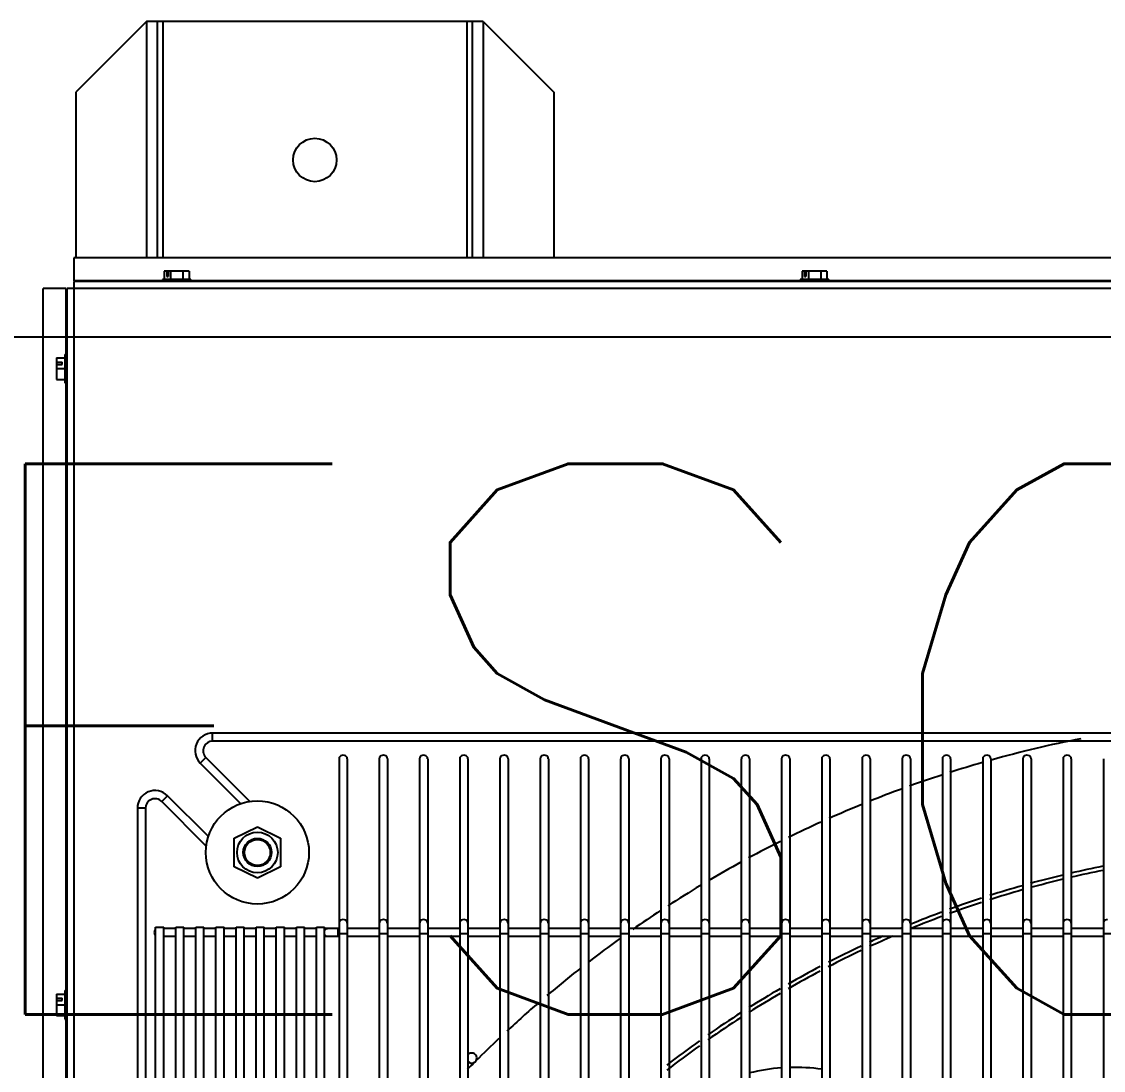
# Model space of a CAD drawing. Header units: metres. Extents: x -367 to 374, y -238 to 224.
# Drawn here: x 240.5619 to 240.9605, y 217.9463 to 218.3329 of the extents above; entities that cross this region are included whole.
import ezdxf
from ezdxf.enums import TextEntityAlignment as Align

# ---------------------------------------------------------------- set-up
doc = ezdxf.new("R2010")
doc.units = ezdxf.units.M
for name, color, linetype in [('ELE-ALIMENTADORES', 160, 'Continuous'), ('LA_BAU_BASES GERAIS_R00$0$ARQ-XREF-ATT', 8, 'Continuous'), ('LA_BAU_BASES GERAIS_R00$0$BASE', 253, 'Continuous'), ('LA_BAU_BASES GERAIS_R00$0$dutos', 31, 'Continuous')]:
    doc.layers.add(name, color=color, linetype=linetype)
doc.styles.add('LA_BAU_BASES GERAIS_R00$0$R60-125-RS', font='romans.shx', dxfattribs={"height": 0.19})
doc.styles.add('LA_BAU_BASES GERAIS_R00$0$R80-100-RS', font='romans.shx', dxfattribs={"height": 0.203})

# ---------------------------------------------------------------- blocks, each defined once
blk = doc.blocks.new('LA_BAU_BASES GERAIS_R00$0$A$C5BA41825')
at = {"layer": 'LA_BAU_BASES GERAIS_R00$0$dutos', "color": 251}
for p, q in [((-26.14205838038262, 40.39287436454345), (-26.16810838038299, 40.36682436454305)), ((-26.01805838038226, 40.39287436454345), (-26.14205838038262, 40.39287436454345)), ((-26.14205838038262, 40.39287436454345), (-26.14205838038262, 40.30585253913648)), ((-26.13810838038299, 40.39287436454345), (-26.13810838038299, 40.30585253913648)), ((-26.13605838038262, 40.39287436454345), (-26.13605838038262, 40.30585253913648)), ((-26.02405838038226, 40.39287436454345), (-26.02405838038226, 40.30585253913648)), ((-26.02200838038299, 40.30585253913648), (-26.02200838038299, 40.39287436454345)), ((-26.01805838038226, 40.39287436454345), (-25.99200838038299, 40.36682436454305)), ((-26.01805838038226, 40.39287436454345), (-26.01805838038226, 40.30585253913648)), ((-26.16810838038299, 40.36682436454305), (-26.16810838038299, 40.30585253913648)), ((-25.99200838038299, 40.36682436454305), (-25.99200838038299, 40.30585253913648)), ((-25.11190838038226, 40.30585253913648), (-26.16880838038226, 40.30585253913648)), ((-26.16880838038226, 40.30585253913648), (-26.16880838038226, 40.29736725776229)), ((-26.13322468744881, 40.30091436454302), (-26.13551099451463, 40.30091436454302)), ((-26.13551099451463, 40.30091436454302), (-26.13551099451463, 40.29786436454344)), ((-26.13461784098153, 40.30091436454302), (-26.13461784098153, 40.29891436454341)), ((-26.13411784098189, 40.30091436454302), (-26.13411784098189, 40.29891436454341)), ((-26.12636576625026, 40.30091436454302), (-26.13322468744881, 40.30091436454302)), ((-26.13322468744881, 40.30091436454302), (-26.13322468744881, 40.29786436454344)), ((-26.12865207331717, 40.30091436454302), (-26.12865207331717, 40.29786436454344)), ((-26.12636576625026, 40.30091436454302), (-26.12636576625026, 40.29786436454344)), ((-25.89822468744844, 40.30091436454302), (-25.90051099451426, 40.30091436454302)), ((-25.90051099451426, 40.30091436454302), (-25.90051099451426, 40.29786436454344)), ((-25.89961784098117, 40.30091436454302), (-25.89961784098117, 40.29891436454341)), ((-25.89911784098153, 40.30091436454302), (-25.89911784098153, 40.29891436454341)), ((-25.89136576625099, 40.30091436454302), (-25.89822468744844, 40.30091436454302)), ((-25.89822468744844, 40.30091436454302), (-25.89822468744844, 40.29786436454344)), ((-25.89365207331681, 40.30091436454302), (-25.89365207331681, 40.29786436454344)), ((-25.89136576625099, 40.30091436454302), (-25.89136576625099, 40.29786436454344)), ((-26.13618838038299, 40.29736725776229), (-26.16880838038226, 40.29736725776229)), ((-25.11190838038226, 40.29707436454305), (-26.16880838038226, 40.29707436454305)), ((-26.16880838038226, 40.29707436454305), (-26.16880838038226, 38.107074364543)), ((-26.12568838038299, 40.29786436454344), (-26.13618838038299, 40.29786436454344)), ((-26.13618838038299, 40.29786436454344), (-26.13618838038299, 40.29707436454305)), ((-26.13461784098153, 40.29891436454341), (-26.13411784098189, 40.29891436454341)), ((-26.12568838038299, 40.29786436454344), (-26.12568838038299, 40.29707436454305)), ((-25.90118838038263, 40.29736725776229), (-26.12568838038299, 40.29736725776229)), ((-25.89068838038262, 40.29786436454344), (-25.90118838038263, 40.29786436454344)), ((-25.90118838038263, 40.29786436454344), (-25.90118838038263, 40.29707436454305)), ((-25.89961784098117, 40.29891436454341), (-25.89911784098153, 40.29891436454341)), ((-25.89068838038262, 40.29786436454344), (-25.89068838038262, 40.29707436454305)), ((-25.21945838038226, 40.29736725776229), (-25.89068838038262, 40.29736725776229)), ((-26.17165127360153, 40.29452436454301), (-26.18013655497571, 40.29452436454301)), ((-26.18013655497571, 38.10962436454304), (-26.18013655497571, 40.29452436454301)), ((-26.17165127360153, 40.27024436454269), (-26.17165127360153, 40.29452436454301)), ((-25.10935838038226, 40.29452436454301), (-26.17135838038226, 40.29452436454301)), ((-26.17135838038226, 38.10962436454304), (-26.17135838038226, 40.29452436454301)), ((-22.755, 40.27662161836361), (-28.5687384717088, 40.27662161836361)), ((-26.17519838038226, 40.26895436454265), (-26.17214838038262, 40.26895436454265)), ((-26.17519838038226, 40.26895436454265), (-26.17519838038226, 40.26499436454264)), ((-26.17214838038262, 40.27024436454269), (-26.17135838038226, 40.27024436454269)), ((-26.17214838038262, 40.27024430302743), (-26.17214838038262, 40.25974442605798)), ((-26.17519838038226, 40.26740737724447), (-26.17319838038262, 40.26740737724447)), ((-26.17519838038226, 40.26654135184083), (-26.17319838038262, 40.26654135184083)), ((-26.17519838038226, 40.26499436454264), (-26.17214838038262, 40.26499436454264)), ((-26.17519838038226, 40.26499436454264), (-26.17519838038226, 40.26103436454264)), ((-26.17319838038262, 40.26654135184083), (-26.17319838038262, 40.26740737724447)), ((-26.17519838038226, 40.26103436454264), (-26.17214838038262, 40.26103436454264)), ((-26.17214838038262, 40.25974436454271), (-26.17135838038226, 40.25974436454271)), ((-26.17165127360153, 40.03574436454301), (-26.17165127360153, 40.25974436454271)), ((-25.30981347807353, 40.13065567005322), (-26.11770209493681, 40.13065567005322)), ((-26.11770209493681, 40.12765567005317), (-26.11770209493681, 40.13065567005322)), ((-25.30981347807353, 40.12765567005317), (-26.11770209493681, 40.12765567005317)), ((-26.12017696867171, 40.12168079631863), (-26.12229828901499, 40.11955947597539)), ((-26.12017696867171, 40.12168079631863), (-26.10393958074081, 40.10544340838783)), ((-26.07111968589244, 40.12119266126558), (-26.07111968589244, 39.27525855573538)), ((-26.06811968589244, 40.12119266126558), (-26.06811968589244, 39.27525855573538)), ((-26.05629968589244, 40.12119266126558), (-26.05629968589244, 39.27525855573538)), ((-26.05329968589244, 40.12119266126558), (-26.05329968589244, 39.27525855573538)), ((-26.04147968589244, 40.12119266126558), (-26.04147968589244, 39.27525855573538)), ((-26.03847968589244, 40.12119266126558), (-26.03847968589244, 39.27525855573538)), ((-26.02665968589244, 40.12119266126558), (-26.02665968589244, 39.27525855573538)), ((-26.02365968589244, 40.12119266126558), (-26.02365968589244, 39.27525855573538)), ((-26.01183968589244, 40.12119266126558), (-26.01183968589244, 39.27525855573538)), ((-26.00883968589244, 40.12119266126558), (-26.00883968589244, 39.27525855573538)), ((-25.99701968589245, 40.12119266126558), (-25.99701968589245, 39.27525855573538)), ((-25.99401968589245, 40.12119266126558), (-25.99401968589245, 39.27525855573538)), ((-25.98219968589245, 40.12119266126558), (-25.98219968589245, 39.27525855573538)), ((-25.97919968589245, 40.12119266126558), (-25.97919968589245, 39.27525855573538)), ((-25.96737968589245, 40.12119266126558), (-25.96737968589245, 39.27525855573538)), ((-25.96437968589245, 40.12119266126558), (-25.96437968589245, 39.27525855573538)), ((-25.95255968589245, 40.12119266126558), (-25.95255968589245, 39.27525855573538)), ((-25.94955968589245, 40.12119266126558), (-25.94955968589245, 39.27525855573538)), ((-25.93773968589245, 40.12119266126558), (-25.93773968589245, 39.27525855573538)), ((-25.93473968589245, 40.12119266126558), (-25.93473968589245, 39.27525855573538)), ((-25.92291968589245, 40.12119266126558), (-25.92291968589245, 39.27525855573538)), ((-25.91991968589245, 40.12119266126558), (-25.91991968589245, 39.27525855573538)), ((-25.90809968589245, 40.12119266126558), (-25.90809968589245, 39.27525855573538)), ((-25.90509968589244, 40.12119266126558), (-25.90509968589244, 39.27525855573538)), ((-25.89327968589244, 40.12119266126558), (-25.89327968589244, 39.27525855573538)), ((-25.89027968589244, 40.12119266126558), (-25.89027968589244, 39.27525855573538)), ((-25.87845968589244, 40.12119266126558), (-25.87845968589244, 39.27525855573538)), ((-25.87545968589244, 40.12119266126558), (-25.87545968589244, 39.27525855573538)), ((-25.86363968589244, 40.12119266126558), (-25.86363968589244, 39.27525855573538)), ((-25.86063968589244, 40.12119266126558), (-25.86063968589244, 39.27525855573538)), ((-25.84881968589244, 40.12119266126558), (-25.84881968589244, 39.27525855573538)), ((-25.84581968589244, 40.12119266126558), (-25.84581968589244, 39.27525855573538)), ((-25.83399968589244, 40.12119266126558), (-25.83399968589244, 39.27525855573538)), ((-25.83099968589244, 40.12119266126558), (-25.83099968589244, 39.27525855573538)), ((-25.81917968589244, 40.12119266126558), (-25.81917968589244, 39.27525855573538)), ((-25.81617968589244, 40.12119266126558), (-25.81617968589244, 39.27525855573538)), ((-25.80435968589244, 40.12119266126558), (-25.80435968589244, 39.27525855573538)), ((-25.80135968589244, 40.12119266126558), (-25.80135968589244, 39.27525855573538)), ((-25.78953968589244, 40.12119266126558), (-25.78953968589244, 39.27525855573538)), ((-26.12229828901499, 40.11955947597539), (-26.10736137019935, 40.10462255715981)), ((-26.13646481215826, 40.1054417278707), (-26.13434349181499, 40.10756304821393)), ((-26.1200535725059, 40.08903048821833), (-26.13646481215826, 40.1054417278707)), ((-26.11928078654481, 40.09250034294382), (-26.13434349181499, 40.10756304821393)), ((-26.1424396858928, 40.10296685413687), (-26.1454396858928, 40.10296685413687)), ((-26.1454396858928, 40.10296685413687), (-26.1454396858928, 39.29536887348809)), ((-26.1424396858928, 40.10296685413687), (-26.1424396858928, 39.29536887348809)), ((-26.10972051283171, 40.09197620277428), (-26.10122051283135, 40.09610567005245)), ((-26.10122051283135, 40.09610567005245), (-26.09272051283099, 40.09197620277428)), ((-26.10972051283171, 40.08133513733071), (-26.10972051283171, 40.09197620277428)), ((-26.09272051283099, 40.09197620277428), (-26.09272051283099, 40.08133513733071)), ((-26.10122051283135, 40.07720567005254), (-26.10972051283171, 40.08133513733071)), ((-26.10313786796262, 40.08183783309323), (-26.10403043891426, 40.08273040404481)), ((-26.09272051283099, 40.08133513733071), (-26.10122051283135, 40.07720567005254)), ((-26.13913583831535, 40.05715567005325), (-26.13888774411353, 40.05803734793176)), ((-26.13888774411353, 40.05803734793176), (-26.13871487642044, 40.05818237338849)), ((-26.13871487642044, 39.33915567005283), (-26.13871487642044, 40.05915567005286)), ((-26.13871069572735, 40.05915567005286), (-26.13571905711353, 40.05915567005286)), ((-26.13571487642044, 39.33915567005283), (-26.13571487642044, 40.05915567005286)), ((-26.13130487642044, 40.05865567005321), (-26.13571487642044, 40.05865567005321)), ((-26.13130487642044, 39.33915567005283), (-26.13130487642044, 40.05915567005286)), ((-26.13130069572735, 40.05915567005286), (-26.12830905711353, 40.05915567005286)), ((-26.12830487642044, 39.33915567005283), (-26.12830487642044, 40.05915567005286)), ((-26.12389487642044, 40.05865567005321), (-26.12830487642044, 40.05865567005321)), ((-26.12389487642044, 39.33915567005283), (-26.12389487642044, 40.05915567005286)), ((-26.12389069572735, 40.05915567005286), (-26.12089905711353, 40.05915567005286)), ((-26.12089487642044, 39.33915567005283), (-26.12089487642044, 40.05915567005286)), ((-26.11648487642044, 40.05865567005321), (-26.12089487642044, 40.05865567005321)), ((-26.11648487642044, 39.33915567005283), (-26.11648487642044, 40.05915567005286)), ((-26.11648069572735, 40.05915567005286), (-26.11348905711353, 40.05915567005286)), ((-26.11348487642044, 39.33915567005283), (-26.11348487642044, 40.05915567005286)), ((-26.10907487642044, 40.05865567005321), (-26.11348487642044, 40.05865567005321)), ((-26.10907487642044, 39.33915567005283), (-26.10907487642044, 40.05915567005286)), ((-26.10907069572735, 40.05915567005286), (-26.10607905711353, 40.05915567005286)), ((-26.10607487642044, 39.33915567005283), (-26.10607487642044, 40.05915567005286)), ((-26.10166487642044, 40.05865567005321), (-26.10607487642044, 40.05865567005321)), ((-26.10166487642044, 39.33915567005283), (-26.10166487642044, 40.05915567005286)), ((-26.10166069572735, 40.05915567005286), (-26.09866905711353, 40.05915567005286)), ((-26.09866487642044, 39.33915567005283), (-26.09866487642044, 40.05915567005286)), ((-26.09425487642044, 40.05865567005321), (-26.09866487642044, 40.05865567005321)), ((-26.09425487642044, 39.33915567005283), (-26.09425487642044, 40.05915567005286)), ((-26.09425069572735, 40.05915567005286), (-26.09125905711353, 40.05915567005286)), ((-26.09125487642044, 39.33915567005283), (-26.09125487642044, 40.05915567005286)), ((-26.08684487642044, 40.05865567005321), (-26.09125487642044, 40.05865567005321)), ((-26.08684487642044, 39.33915567005283), (-26.08684487642044, 40.05915567005286)), ((-26.08684069572735, 40.05915567005286), (-26.08384905711353, 40.05915567005286)), ((-26.08384487642044, 39.33915567005283), (-26.08384487642044, 40.05915567005286)), ((-26.07943487642044, 40.05865567005321), (-26.08384487642044, 40.05865567005321)), ((-26.07943487642044, 39.33915567005283), (-26.07943487642044, 40.05915567005286)), ((-26.07943069572735, 40.05915567005286), (-26.07643905711463, 40.05915567005286)), ((-26.07643487642044, 39.33915567005283), (-26.07643487642044, 40.05915567005286)), ((-26.07111968589244, 40.05865567005321), (-26.07643487642044, 40.05865567005321)), ((-26.07638774411317, 40.05803734793176), (-26.07573822506044, 40.0585822548278)), ((-26.07573822506044, 40.0585822548278), (-26.07533680020953, 40.05865567005321)), ((-26.07143968589208, 40.05565567005317), (-26.07143968589208, 40.05865567005321)), ((-26.05629968589244, 40.05865567005321), (-26.06811968589244, 40.05865567005321)), ((-26.04147968589244, 40.05865567005321), (-26.05329968589244, 40.05865567005321)), ((-26.02665968589244, 40.05865567005321), (-26.03847968589244, 40.05865567005321)), ((-26.01183968589244, 40.05865567005321), (-26.02365968589244, 40.05865567005321)), ((-25.99701968589245, 40.05865567005321), (-26.00883968589244, 40.05865567005321)), ((-25.98219968589245, 40.05865567005321), (-25.99401968589245, 40.05865567005321)), ((-25.96737968589245, 40.05865567005321), (-25.97919968589245, 40.05865567005321)), ((-25.95255968589245, 40.05865567005321), (-25.96437968589245, 40.05865567005321)), ((-25.93773968589245, 40.05865567005321), (-25.94955968589245, 40.05865567005321)), ((-25.92291968589245, 40.05865567005321), (-25.93473968589245, 40.05865567005321)), ((-25.90809968589245, 40.05865567005321), (-25.91991968589245, 40.05865567005321)), ((-25.89327968589244, 40.05865567005321), (-25.90509968589244, 40.05865567005321)), ((-25.87845968589244, 40.05865567005321), (-25.89027968589244, 40.05865567005321)), ((-25.86363968589244, 40.05865567005321), (-25.87545968589244, 40.05865567005321)), ((-25.84881968589244, 40.05865567005321), (-25.86063968589244, 40.05865567005321)), ((-25.83399968589244, 40.05865567005321), (-25.84581968589244, 40.05865567005321)), ((-25.81917968589244, 40.05865567005321), (-25.83099968589244, 40.05865567005321)), ((-25.80435968589244, 40.05865567005321), (-25.81617968589244, 40.05865567005321)), ((-25.78953968589244, 40.05865567005321), (-25.80135968589244, 40.05865567005321)), ((-26.13130487642044, 40.05565567005317), (-26.13571487642044, 40.05565567005317)), ((-26.12389487642044, 40.05565567005317), (-26.12830487642044, 40.05565567005317)), ((-26.11648487642044, 40.05565567005317), (-26.12089487642044, 40.05565567005317)), ((-26.10907487642044, 40.05565567005317), (-26.11348487642044, 40.05565567005317)), ((-26.10166487642044, 40.05565567005317), (-26.10607487642044, 40.05565567005317)), ((-26.09425487642044, 40.05565567005317), (-26.09866487642044, 40.05565567005317)), ((-26.08684487642044, 40.05565567005317), (-26.09125487642044, 40.05565567005317)), ((-26.07943487642044, 40.05565567005317), (-26.08384487642044, 40.05565567005317)), ((-26.07111968589244, 40.05565567005317), (-26.07643487642044, 40.05565567005317)), ((-26.06811968589244, 40.05665567005246), (-26.07111968589244, 40.05665567005246)), ((-26.05629968589244, 40.05565567005317), (-26.06811968589244, 40.05565567005317)), ((-26.05329968589244, 40.05665567005246), (-26.05629968589244, 40.05665567005246)), ((-26.04147968589244, 40.05565567005317), (-26.05329968589244, 40.05565567005317)), ((-26.03847968589244, 40.05665567005246), (-26.04147968589244, 40.05665567005246)), ((-26.02665968589244, 40.05565567005317), (-26.03847968589244, 40.05565567005317)), ((-26.02365968589244, 40.05665567005246), (-26.02665968589244, 40.05665567005246)), ((-26.01183968589244, 40.05565567005317), (-26.02365968589244, 40.05565567005317)), ((-26.00883968589244, 40.05665567005246), (-26.01183968589244, 40.05665567005246)), ((-25.99701968589245, 40.05565567005317), (-26.00883968589244, 40.05565567005317)), ((-25.99401968589245, 40.05665567005246), (-25.99701968589245, 40.05665567005246)), ((-25.98219968589245, 40.05565567005317), (-25.99401968589245, 40.05565567005317)), ((-25.97919968589245, 40.05665567005246), (-25.98219968589245, 40.05665567005246)), ((-25.96737968589245, 40.05565567005317), (-25.97919968589245, 40.05565567005317)), ((-25.96437968589245, 40.05665567005246), (-25.96737968589245, 40.05665567005246)), ((-25.95255968589245, 40.05565567005317), (-25.96437968589245, 40.05565567005317)), ((-25.94955968589245, 40.05665567005246), (-25.95255968589245, 40.05665567005246)), ((-25.93773968589245, 40.05565567005317), (-25.94955968589245, 40.05565567005317)), ((-25.93473968589245, 40.05665567005246), (-25.93773968589245, 40.05665567005246)), ((-25.92291968589245, 40.05565567005317), (-25.93473968589245, 40.05565567005317)), ((-25.91991968589245, 40.05665567005246), (-25.92291968589245, 40.05665567005246)), ((-25.90809968589245, 40.05565567005317), (-25.91991968589245, 40.05565567005317)), ((-25.90509968589244, 40.05665567005246), (-25.90809968589245, 40.05665567005246)), ((-25.89327968589244, 40.05565567005317), (-25.90509968589244, 40.05565567005317)), ((-25.89027968589244, 40.05665567005246), (-25.89327968589244, 40.05665567005246)), ((-25.87845968589244, 40.05565567005317), (-25.89027968589244, 40.05565567005317)), ((-25.87545968589244, 40.05665567005246), (-25.87845968589244, 40.05665567005246)), ((-25.86363968589244, 40.05565567005317), (-25.87545968589244, 40.05565567005317)), ((-25.86063968589244, 40.05665567005246), (-25.86363968589244, 40.05665567005246)), ((-25.84881968589244, 40.05565567005317), (-25.86063968589244, 40.05565567005317)), ((-25.84581968589244, 40.05665567005246), (-25.84881968589244, 40.05665567005246)), ((-25.83399968589244, 40.05565567005317), (-25.84581968589244, 40.05565567005317)), ((-25.83099968589244, 40.05665567005246), (-25.83399968589244, 40.05665567005246)), ((-25.81917968589244, 40.05565567005317), (-25.83099968589244, 40.05565567005317)), ((-25.81617968589244, 40.05665567005246), (-25.81917968589244, 40.05665567005246)), ((-25.80435968589244, 40.05565567005317), (-25.81617968589244, 40.05565567005317)), ((-25.80135968589244, 40.05665567005246), (-25.80435968589244, 40.05665567005246)), ((-25.78953968589244, 40.05565567005317), (-25.80135968589244, 40.05565567005317)), ((-25.78653968589244, 40.05665567005246), (-25.78953968589244, 40.05665567005246)), ((-26.17519838038226, 40.03445436454308), (-26.17214838038262, 40.03445436454308)), ((-26.17519838038226, 40.03445436454308), (-26.17519838038226, 40.03049436454307)), ((-26.17214838038262, 40.03574436454301), (-26.17135838038226, 40.03574436454301)), ((-26.17214838038262, 40.03574430302774), (-26.17214838038262, 40.02524442605829)), ((-26.17519838038226, 40.0329073772449), (-26.17319838038262, 40.0329073772449)), ((-26.17519838038226, 40.03204135184126), (-26.17319838038262, 40.03204135184126)), ((-26.17519838038226, 40.03049436454307), (-26.17214838038262, 40.03049436454307)), ((-26.17519838038226, 40.03049436454307), (-26.17519838038226, 40.02653436454307)), ((-26.17319838038262, 40.03204135184126), (-26.17319838038262, 40.0329073772449)), ((-26.17519838038226, 40.02653436454307), (-26.17214838038262, 40.02653436454307)), ((-26.17214838038262, 40.02524436454303), (-26.17135838038226, 40.02524436454303)), ((-26.17165127360153, 39.34032436454345), (-26.17165127360153, 40.02524436454303))]:
    blk.add_line(p, q, dxfattribs=at)
for points in [[(-26.06961968589244, 40.122504590826), (-26.07050136377099, 40.12225403457546), (-26.07104627066699, 40.12159806979582), (-26.07111438402844, 40.12119266126558)], [(-26.06812498775644, 40.12119266126558), (-26.0681931011179, 40.12159806979582), (-26.0687380080139, 40.12225403457546), (-26.06961968589244, 40.122504590826)], [(-26.05479968589244, 40.122504590826), (-26.05568136377099, 40.12225403457546), (-26.05622627066699, 40.12159806979582), (-26.05629438402844, 40.12119266126558)], [(-26.05330498775644, 40.12119266126558), (-26.0533731011179, 40.12159806979582), (-26.05391800801389, 40.12225403457546), (-26.05479968589244, 40.122504590826)], [(-26.03997968589244, 40.122504590826), (-26.04086136377099, 40.12225403457546), (-26.04140627066699, 40.12159806979582), (-26.04147438402844, 40.12119266126558)], [(-26.03848498775644, 40.12119266126558), (-26.0385531011179, 40.12159806979582), (-26.03909800801389, 40.12225403457546), (-26.03997968589244, 40.122504590826)], [(-26.02515968589244, 40.122504590826), (-26.02604136377099, 40.12225403457546), (-26.02658627066699, 40.12159806979582), (-26.02665438402844, 40.12119266126558)], [(-26.02366498775644, 40.12119266126558), (-26.0237331011179, 40.12159806979582), (-26.0242780080139, 40.12225403457546), (-26.02515968589244, 40.122504590826)], [(-26.01033968589244, 40.122504590826), (-26.01122136377099, 40.12225403457546), (-26.01176627066699, 40.12159806979582), (-26.01183438402844, 40.12119266126558)], [(-26.00884498775644, 40.12119266126558), (-26.0089131011179, 40.12159806979582), (-26.0094580080139, 40.12225403457546), (-26.01033968589244, 40.122504590826)], [(-25.99551968589244, 40.122504590826), (-25.99640136377099, 40.12225403457546), (-25.99694627066699, 40.12159806979582), (-25.99701438402844, 40.12119266126558)], [(-25.99402498775644, 40.12119266126558), (-25.9940931011179, 40.12159806979582), (-25.9946380080139, 40.12225403457546), (-25.99551968589244, 40.122504590826)], [(-25.98069968589244, 40.122504590826), (-25.98158136377099, 40.12225403457546), (-25.98212627066699, 40.12159806979582), (-25.98219438402844, 40.12119266126558)], [(-25.97920498775644, 40.12119266126558), (-25.9792731011179, 40.12159806979582), (-25.9798180080139, 40.12225403457546), (-25.98069968589244, 40.122504590826)], [(-25.96587968589244, 40.122504590826), (-25.96676136377099, 40.12225403457546), (-25.96730627066699, 40.12159806979582), (-25.96737438402844, 40.12119266126558)], [(-25.96438498775644, 40.12119266126558), (-25.9644531011179, 40.12159806979582), (-25.9649980080139, 40.12225403457546), (-25.96587968589244, 40.122504590826)], [(-25.95105968589244, 40.122504590826), (-25.95194136377099, 40.12225403457546), (-25.95248627066699, 40.12159806979582), (-25.95255438402844, 40.12119266126558)], [(-25.94956498775644, 40.12119266126558), (-25.9496331011179, 40.12159806979582), (-25.9501780080139, 40.12225403457546), (-25.95105968589244, 40.122504590826)], [(-25.93623968589244, 40.122504590826), (-25.93712136377099, 40.12225403457546), (-25.93766627066699, 40.12159806979582), (-25.93773438402844, 40.12119266126558)], [(-25.93474498775644, 40.12119266126558), (-25.9348131011179, 40.12159806979582), (-25.9353580080139, 40.12225403457546), (-25.93623968589244, 40.122504590826)], [(-25.92141968589244, 40.122504590826), (-25.92230136377099, 40.12225403457546), (-25.92284627066699, 40.12159806979582), (-25.92291438402845, 40.12119266126558)], [(-25.91992498775644, 40.12119266126558), (-25.9199931011179, 40.12159806979582), (-25.9205380080139, 40.12225403457546), (-25.92141968589244, 40.122504590826)], [(-25.90659968589244, 40.122504590826), (-25.90748136377099, 40.12225403457546), (-25.90802627066699, 40.12159806979582), (-25.90809438402844, 40.12119266126558)], [(-25.90510498775644, 40.12119266126558), (-25.9051731011179, 40.12159806979582), (-25.9057180080139, 40.12225403457546), (-25.90659968589244, 40.122504590826)], [(-25.89177968589244, 40.122504590826), (-25.89266136377099, 40.12225403457546), (-25.89320627066699, 40.12159806979582), (-25.89327438402844, 40.12119266126558)], [(-25.89028498775644, 40.12119266126558), (-25.8903531011179, 40.12159806979582), (-25.8908980080139, 40.12225403457546), (-25.89177968589244, 40.122504590826)], [(-25.87695968589244, 40.122504590826), (-25.87784136377099, 40.12225403457546), (-25.87838627066699, 40.12159806979582), (-25.87845438402844, 40.12119266126558)], [(-25.87546498775644, 40.12119266126558), (-25.8755331011179, 40.12159806979582), (-25.8760780080139, 40.12225403457546), (-25.87695968589244, 40.122504590826)], [(-25.86213968589244, 40.122504590826), (-25.86302136377099, 40.12225403457546), (-25.86356627066699, 40.12159806979582), (-25.86363438402844, 40.12119266126558)], [(-25.86064498775644, 40.12119266126558), (-25.8607131011179, 40.12159806979582), (-25.8612580080139, 40.12225403457546), (-25.86213968589244, 40.122504590826)], [(-25.84731968589244, 40.122504590826), (-25.84820136377099, 40.12225403457546), (-25.84874627066699, 40.12159806979582), (-25.84881438402844, 40.12119266126558)], [(-25.84582498775644, 40.12119266126558), (-25.84589310111789, 40.12159806979582), (-25.8464380080139, 40.12225403457546), (-25.84731968589244, 40.122504590826)], [(-25.83249968589244, 40.122504590826), (-25.83338136377099, 40.12225403457546), (-25.83392627066699, 40.12159806979582), (-25.83399438402844, 40.12119266126558)], [(-25.83100498775644, 40.12119266126558), (-25.83107310111789, 40.12159806979582), (-25.8316180080139, 40.12225403457546), (-25.83249968589244, 40.122504590826)], [(-25.81767968589244, 40.122504590826), (-25.81856136377099, 40.12225403457546), (-25.81910627066699, 40.12159806979582), (-25.81917438402844, 40.12119266126558)], [(-25.81618498775644, 40.12119266126558), (-25.8162531011179, 40.12159806979582), (-25.8167980080139, 40.12225403457546), (-25.81767968589244, 40.122504590826)], [(-25.80285968589244, 40.122504590826), (-25.80374136377099, 40.12225403457546), (-25.80428627066699, 40.12159806979582), (-25.80435438402844, 40.12119266126558)], [(-25.80136498775644, 40.12119266126558), (-25.8014331011179, 40.12159806979582), (-25.8019780080139, 40.12225403457546), (-25.80285968589244, 40.122504590826)], [(-26.06961968589244, 40.06190338829617), (-26.07050136377099, 40.0616528320445), (-26.07104627066699, 40.06099686726486), (-26.07111968589244, 40.06059145873473)], [(-26.06811968589244, 40.06059145873473), (-26.0681931011179, 40.06099686726486), (-26.0687380080139, 40.0616528320445), (-26.06961968589244, 40.06190338829617)], [(-26.05479968589244, 40.06190338829617), (-26.05568136377099, 40.0616528320445), (-26.05622627066699, 40.06099686726486), (-26.05629968589244, 40.06059145873473)], [(-26.05329968589244, 40.06059145873473), (-26.0533731011179, 40.06099686726486), (-26.05391800801389, 40.0616528320445), (-26.05479968589244, 40.06190338829617)], [(-26.03997968589244, 40.06190338829617), (-26.04086136377099, 40.0616528320445), (-26.04140627066699, 40.06099686726486), (-26.04147968589244, 40.06059145873473)], [(-26.03847968589244, 40.06059145873473), (-26.0385531011179, 40.06099686726486), (-26.03909800801389, 40.0616528320445), (-26.03997968589244, 40.06190338829617)], [(-26.02515968589244, 40.06190338829617), (-26.02604136377099, 40.0616528320445), (-26.02658627066699, 40.06099686726486), (-26.02665968589244, 40.06059145873473)], [(-26.02365968589244, 40.06059145873473), (-26.0237331011179, 40.06099686726486), (-26.0242780080139, 40.0616528320445), (-26.02515968589244, 40.06190338829617)], [(-26.01033968589244, 40.06190338829617), (-26.01122136377099, 40.0616528320445), (-26.01176627066699, 40.06099686726486), (-26.01183968589244, 40.06059145873473)], [(-26.00883968589244, 40.06059145873473), (-26.0089131011179, 40.06099686726486), (-26.0094580080139, 40.0616528320445), (-26.01033968589244, 40.06190338829617)], [(-25.99551968589244, 40.06190338829617), (-25.99640136377099, 40.0616528320445), (-25.99694627066699, 40.06099686726486), (-25.99701968589245, 40.06059145873473)], [(-25.99401968589245, 40.06059145873473), (-25.9940931011179, 40.06099686726486), (-25.9946380080139, 40.0616528320445), (-25.99551968589244, 40.06190338829617)], [(-25.98069968589244, 40.06190338829617), (-25.98158136377099, 40.0616528320445), (-25.98212627066699, 40.06099686726486), (-25.98219968589245, 40.06059145873473)], [(-25.97919968589245, 40.06059145873473), (-25.9792731011179, 40.06099686726486), (-25.9798180080139, 40.0616528320445), (-25.98069968589244, 40.06190338829617)], [(-25.96587968589244, 40.06190338829617), (-25.96676136377099, 40.0616528320445), (-25.96730627066699, 40.06099686726486), (-25.96737968589245, 40.06059145873473)], [(-25.96437968589245, 40.06059145873473), (-25.9644531011179, 40.06099686726486), (-25.9649980080139, 40.0616528320445), (-25.96587968589244, 40.06190338829617)], [(-25.95105968589244, 40.06190338829617), (-25.95194136377099, 40.0616528320445), (-25.95248627066699, 40.06099686726486), (-25.95255968589245, 40.06059145873473)], [(-25.94955968589245, 40.06059145873473), (-25.9496331011179, 40.06099686726486), (-25.9501780080139, 40.0616528320445), (-25.95105968589244, 40.06190338829617)], [(-25.93623968589244, 40.06190338829617), (-25.93712136377099, 40.0616528320445), (-25.93766627066699, 40.06099686726486), (-25.93773968589245, 40.06059145873473)], [(-25.93473968589245, 40.06059145873473), (-25.9348131011179, 40.06099686726486), (-25.9353580080139, 40.0616528320445), (-25.93623968589244, 40.06190338829617)], [(-25.92141968589244, 40.06190338829617), (-25.92230136377099, 40.0616528320445), (-25.92284627066699, 40.06099686726486), (-25.92291968589245, 40.06059145873473)], [(-25.91991968589245, 40.06059145873473), (-25.9199931011179, 40.06099686726486), (-25.9205380080139, 40.0616528320445), (-25.92141968589244, 40.06190338829617)], [(-25.90659968589244, 40.06190338829617), (-25.90748136377099, 40.0616528320445), (-25.90802627066699, 40.06099686726486), (-25.90809968589245, 40.06059145873473)], [(-25.90509968589244, 40.06059145873473), (-25.9051731011179, 40.06099686726486), (-25.9057180080139, 40.0616528320445), (-25.90659968589244, 40.06190338829617)], [(-25.89177968589244, 40.06190338829617), (-25.89266136377099, 40.0616528320445), (-25.89320627066699, 40.06099686726486), (-25.89327968589244, 40.06059145873473)], [(-25.89027968589244, 40.06059145873473), (-25.8903531011179, 40.06099686726486), (-25.8908980080139, 40.0616528320445), (-25.89177968589244, 40.06190338829617)], [(-25.87695968589244, 40.06190338829617), (-25.87784136377099, 40.0616528320445), (-25.87838627066699, 40.06099686726486), (-25.87845968589244, 40.06059145873473)], [(-25.87545968589244, 40.06059145873473), (-25.8755331011179, 40.06099686726486), (-25.8760780080139, 40.0616528320445), (-25.87695968589244, 40.06190338829617)], [(-25.86213968589244, 40.06190338829617), (-25.86302136377099, 40.0616528320445), (-25.86356627066699, 40.06099686726486), (-25.86363968589244, 40.06059145873473)], [(-25.86063968589244, 40.06059145873473), (-25.8607131011179, 40.06099686726486), (-25.8612580080139, 40.0616528320445), (-25.86213968589244, 40.06190338829617)], [(-25.84731968589244, 40.06190338829617), (-25.84820136377099, 40.0616528320445), (-25.84874627066699, 40.06099686726486), (-25.84881968589244, 40.06059145873473)], [(-25.84581968589244, 40.06059145873473), (-25.84589310111789, 40.06099686726486), (-25.8464380080139, 40.0616528320445), (-25.84731968589244, 40.06190338829617)], [(-25.83249968589244, 40.06190338829617), (-25.83338136377099, 40.0616528320445), (-25.83392627066699, 40.06099686726486), (-25.83399968589244, 40.06059145873473)], [(-25.83099968589244, 40.06059145873473), (-25.83107310111789, 40.06099686726486), (-25.8316180080139, 40.0616528320445), (-25.83249968589244, 40.06190338829617)], [(-25.81767968589244, 40.06190338829617), (-25.81856136377099, 40.0616528320445), (-25.81910627066699, 40.06099686726486), (-25.81917968589244, 40.06059145873473)], [(-25.81617968589244, 40.06059145873473), (-25.8162531011179, 40.06099686726486), (-25.8167980080139, 40.0616528320445), (-25.81767968589244, 40.06190338829617)], [(-25.80285968589244, 40.06190338829617), (-25.80374136377099, 40.0616528320445), (-25.80428627066699, 40.06099686726486), (-25.80435968589244, 40.06059145873473)], [(-25.80135968589244, 40.06059145873473), (-25.8014331011179, 40.06099686726486), (-25.8019780080139, 40.0616528320445), (-25.80285968589244, 40.06190338829617)], [(-25.78803968589244, 40.06190338829617), (-25.78892136377099, 40.0616528320445), (-25.78946627066698, 40.06099686726486), (-25.78953968589244, 40.06059145873473)], [(-26.13871487642044, 40.05612896671687), (-26.13888774411353, 40.05627399217474), (-26.13913583831535, 40.05715567005325)], [(-26.07533680020953, 40.05565567005317), (-26.07573822506044, 40.0557290852787), (-26.07638774411317, 40.05627399217474), (-26.07643487642044, 40.05644149110265)]]:
    blk.add_lwpolyline(points, dxfattribs=at)
for centre, radius in [((-26.08005838038299, 40.3418743645434), 0.00799999999963636), ((-26.10122051283135, 40.08665567005255), 0.01900000000036363), ((-26.10122051283135, 40.08665567005255), 0.007499999999999997), ((-26.10122051283135, 40.08665567005255), 0.005200000000363635), ((-26.10122051283135, 40.08665567005255), 0.004762499999999999)]:
    blk.add_circle(centre, radius, dxfattribs=at)
for centre, radius, start, end in [((-26.11770209493681, 40.12415567005246), 0.006499999999636361, 90, 225.0000000002145), ((-25.71393938038226, 39.70257436454335), 0.4341807889319999, 101.1476913856601, 105.6172380332595), ((-26.11770209493681, 40.12415567005246), 0.003499999999636363, 90, 225.0000000002145), ((-25.71393938038226, 39.70257436454335), 0.4341807889319999, 106.0697437339389, 107.7186215494882), ((-25.71393938038226, 39.70257436454335), 0.4341807889319999, 108.1375064486163, 109.7881575146724), ((-26.13893968589208, 40.10296685413687), 0.006499999999636361, 45.00000000021461, 180), ((-25.71393938038226, 39.70257436454335), 0.4341807889319999, 110.2069482996261, 111.8550872545493), ((-26.13893968589208, 40.10296685413687), 0.003499999999636363, 45.00000000021461, 180), ((-25.71393938038226, 39.70257436454335), 0.4341807889319999, 112.2726991370108, 113.9977071404682), ((-25.71393938038226, 39.70257436454335), 0.4341807889319999, 114.4394622799609, 116.1816028280796), ((-25.71393938038226, 39.70257436454335), 0.4341807889319999, 116.6239229470481, 118.3657316266074), ((-25.71393938038226, 39.70257436454335), 0.4341807889319999, 118.8073187493535, 120.5884109868333), ((-25.71393938038226, 39.70257436454335), 0.3864947102519999, 101.3101221798537, 103.0883764564703), ((-25.71393938038226, 39.70257436454335), 0.3850000000003635, 103.5925411018851, 105.427902609851), ((-25.71393938038226, 39.70257436454335), 0.3864947102519999, 103.5397258283665, 105.3656223494382), ((-25.71393938038226, 39.70257436454335), 0.3850000000003635, 101.3542783948689, 103.1394382448638), ((-25.71393938038226, 39.70257436454335), 0.4341807889319999, 121.0642108660962, 122.9418504938138), ((-25.71393938038226, 39.70257436454335), 0.3850000000003635, 105.9004299500353, 107.7620811621628), ((-25.71393938038226, 39.70257436454335), 0.3864947102519999, 105.8363245248307, 107.6907801398024), ((-25.71393938038226, 39.70257436454335), 0.3864947102519999, 108.1614448873895, 110.015938782244), ((-25.71393938038226, 39.70257436454335), 0.4341807889319999, 123.3540631180036, 124.9838968160223), ((-25.71393938038226, 39.70257436454335), 0.3850000000003635, 108.2345735531403, 110.0962749691463), ((-25.71393938038226, 39.70257436454335), 0.3864947102519999, 110.4866603871536, 112.2867310260201), ((-25.71393938038226, 39.70257436454335), 0.3850000000003635, 110.5688277934018, 112.2997059223129), ((-25.71393938038226, 39.70257436454335), 0.3864947102519999, 112.8124367763628, 112.8976722869482), ((-25.71393938038226, 39.70257436454335), 0.4341807889319999, 125.7744818915365, 127.667479398205), ((-25.71393938038226, 39.70257436454335), 0.3850000000003635, 113.4514966754952, 114.8473664854884), ((-25.71393938038226, 39.70257436454335), 0.3864947102519999, 113.9518344412026, 114.7415676264981), ((-25.71393938038226, 39.70257436454335), 0.3850000000003635, 115.3555141473942, 117.3580226050719), ((-25.71393938038226, 39.70257436454335), 0.3864947102519999, 115.2477388484001, 117.2424727673743), ((-25.71393938038226, 39.70257436454335), 0.4341807889319999, 128.1926771679929, 130.2629189975166), ((-25.71393938038226, 39.70257436454335), 0.3864947102519999, 117.748820238597, 119.7438888493307), ((-25.71393938038226, 39.70257436454335), 0.3850000000003635, 117.8663396737975, 119.8691516473755), ((-25.71393938038226, 39.70257436454335), 0.3864947102519999, 120.2502299640175, 122.2449137863633), ((-25.71393938038226, 39.70257436454335), 0.3850000000003635, 120.3774533809592, 122.3798409754091), ((-25.71393938038226, 39.70257436454335), 0.4341807889319999, 130.7888233478463, 132.8639842125363), ((-25.71393938038226, 39.70257436454335), 0.3850000000003635, 122.8879426275687, 125.0888215620623), ((-25.71393938038226, 39.70257436454335), 0.3864947102519999, 122.7510659353848, 124.9275714768335), ((-25.71393938038226, 39.70257436454335), 0.4341807889319999, 133.3916758758373, 134.9557383326737), ((-25.71393938038226, 39.70257436454335), 0.3864947102519999, 125.4918806884857, 127.7150077302174), ((-25.71393938038226, 39.70257436454335), 0.3850000000003635, 125.6553132526868, 127.8870441684876), ((-25.71393938038226, 39.70257436454335), 0.4341807889319999, 135.0442616677577, 135.5420718723123), ((-26.02223793698044, 40.0108729211405), 0.001849999999636363, 225.0000000002145, 143.125359626081), ((-25.90309776274881, 39.93743696752847), 0.07000000000036362, 94.10544101630786, 103.9063866578977), ((-25.90309776274881, 39.93743696752847), 0.07000000000036362, 81.91640789902631, 91.64729944314183)]:
    blk.add_arc(centre, radius, start, end, dxfattribs=at)
blk = doc.blocks.new('LA_BAU_BASES GERAIS_R00')
at = {"layer": 'LA_BAU_BASES GERAIS_R00$0$ARQ-XREF-ATT'}
blk.add_blockref('LA_BAU_BASES GERAIS_R00$0$A$C5BA41825', (266.75, 177.9399999999999), dxfattribs=at)
at = {"layer": 'LA_BAU_BASES GERAIS_R00$0$BASE', "insert": (239.4669767338206, 218.1699473610048), "char_height": 0.203, "width": 4.404628274168999, "attachment_point": 1, "style": 'LA_BAU_BASES GERAIS_R00$0$R80-100-RS'}
blk.add_mtext('PÁTIO DESCOBERTO\\PCASA DE MÁQUINAS DE AR CONDICIONADO', dxfattribs=at)
at = {"layer": 'LA_BAU_BASES GERAIS_R00$0$BASE', "style": 'LA_BAU_BASES GERAIS_R00$0$R60-125-RS'}
for p in [(242.7815727361595, 218.919159373358), (358.6365727361596, 192.964159373358)]:
    blk.add_attdef('S', text='', height=0.19, rotation=90, dxfattribs=at).set_placement(p, align=Align.MIDDLE_CENTER)
at = {"layer": 'LA_BAU_BASES GERAIS_R00$0$BASE', "style": 'LA_BAU_BASES GERAIS_R00$0$R80-100-RS'}
blk.add_attdef('ACESSO', text='', height=0.203, dxfattribs=at).set_placement((365.922255870473, 191.9868442639211), align=Align.TOP_CENTER)
at = {"layer": 'LA_BAU_BASES GERAIS_R00$0$BASE', "style": 'LA_BAU_BASES GERAIS_R00$0$R60-125-RS'}
blk.add_attdef('S', text='', height=0.19, dxfattribs=at).set_placement((266.114159373358, 180.9134272638404), align=Align.MIDDLE_CENTER)

msp = doc.modelspace()

# ---------------------------------------------------------------- block references
at = {"layer": 'ELE-ALIMENTADORES', "color": 2}
msp.add_blockref('LA_BAU_BASES GERAIS_R00', (0, 0), dxfattribs=at)

doc.saveas('drawing.dxf')
